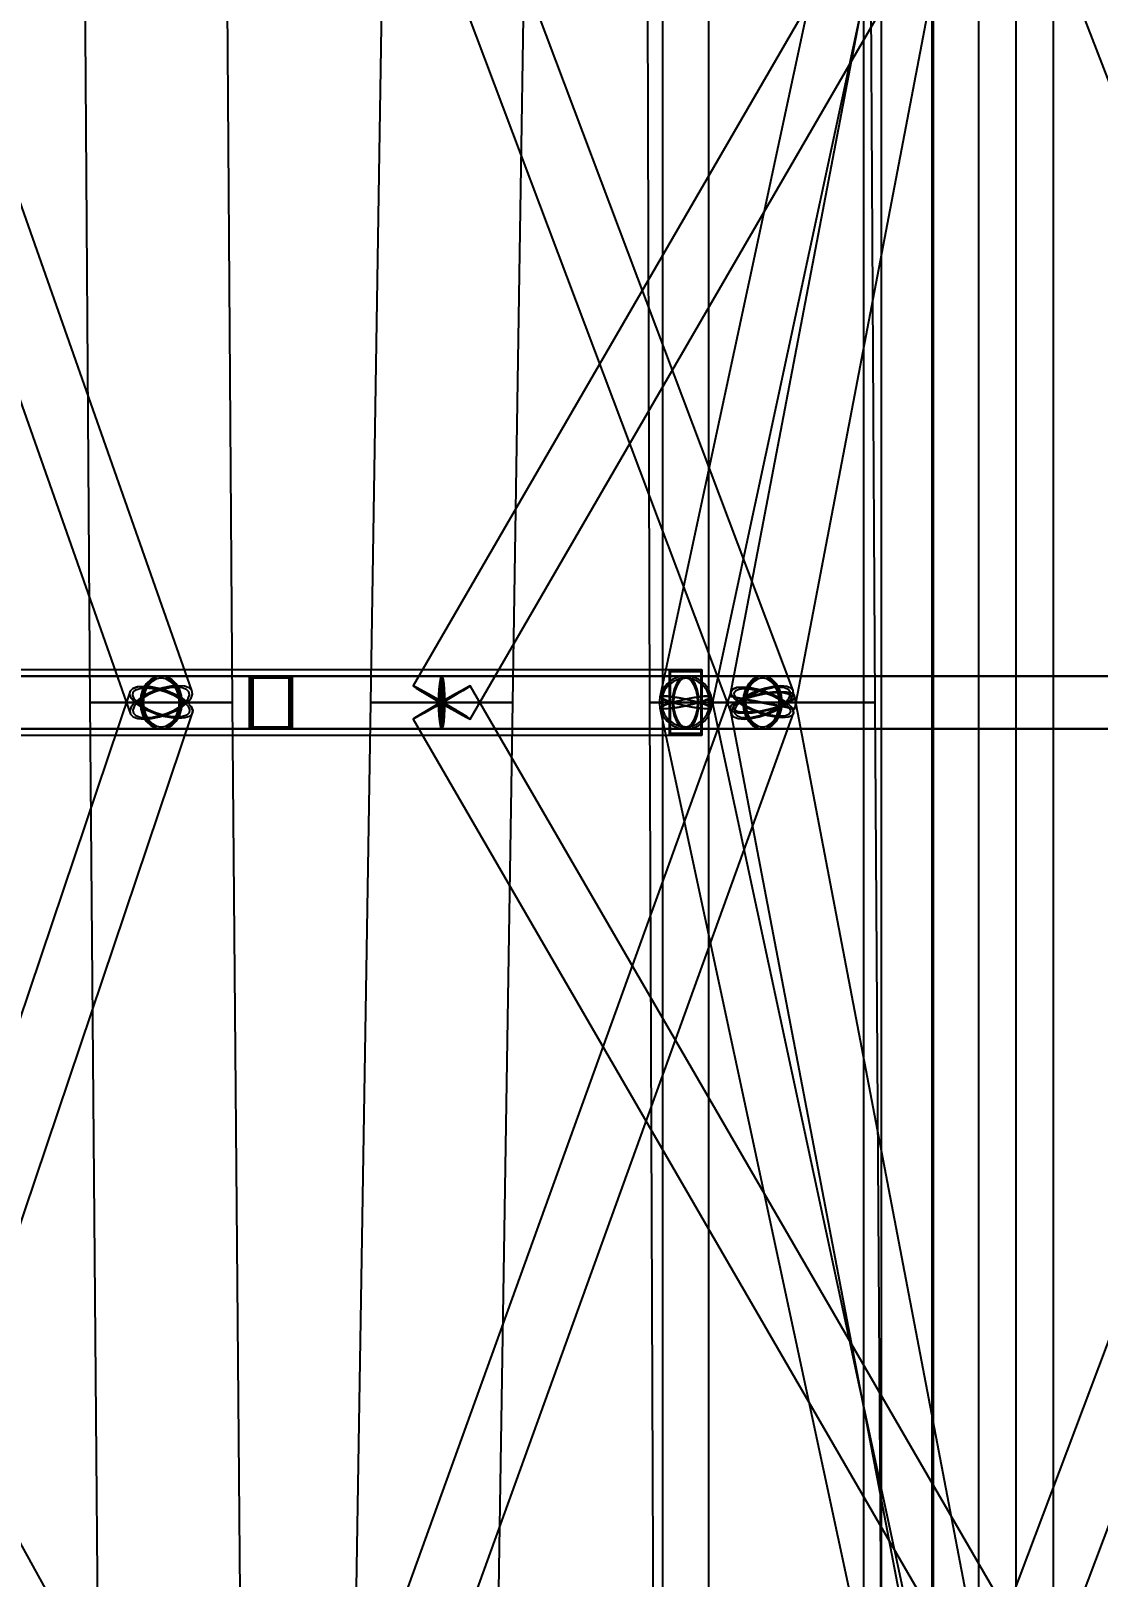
# Model space of a CAD drawing. Header units: millimetres. Extents: x -123812 to 252100, y -3000 to 639000.
# Drawn here: x -10403 to -2199, y 68280 to 80160 of the extents above; entities that cross this region are included whole.
import ezdxf

# ---------------------------------------------------------------- set-up
doc = ezdxf.new("R2010")
doc.units = ezdxf.units.MM
for name, color, linetype, lineweight in [('D-STR-CORE', 7, 'Continuous', 25), ('D-STR-DIM', 7, 'Continuous', 13), ('D-STR-STRC', 7, 'Continuous', 25)]:
    doc.layers.add(name, color=color, linetype=linetype, lineweight=lineweight)
doc.styles.add('OpenSansCondensed-Light', font='OpenSansCondensed-Light.ttf')
doc.styles.add('TOWER_UNICODE', font='Arial Unicode.ttf')
doc.dimstyles.new('EZDXF', dxfattribs={"dimtxt": 0.25, "dimasz": 0.175, "dimexe": 0.375, "dimexo": 0.125, "dimgap": 0.1, "dimtad": 1, "dimlfac": 100, "dimzin": 12, "dimdsep": 46, "dimtxsty": 'OpenSansCondensed-Light', "dimblk": 'ARCHTICK', "dimcen": 2.5, "dimazin": 3, "dimtfac": 0.5, "dimtmove": 2, "dimatfit": 3})

# ---------------------------------------------------------------- blocks, each defined once
blk = doc.blocks.new('_ARCHTICK')
at = {"color": 0, "linetype": 'BYBLOCK', "const_width": 0.15}
blk.add_lwpolyline([(-0.5, -0.5), (0.5, 0.5)], dxfattribs=at)

msp = doc.modelspace()

# ---------------------------------------------------------------- linework, layer by layer
at = {"layer": 'D-STR-CORE'}
for points in [[(-4000, 0), (-4000, 100000), (-3477.3, 100000), (-3477.3, 0)], [(-4000, 0), (-4000, 100000), (-3477.3, 100000), (-3477.3, 0)], [(-3863.7, 0), (-3863.7, 100000), (-3117.7, 100000), (-3117.7, 0)], [(-3863.7, 0), (-3863.7, 100000), (-3117.7, 100000), (-3117.7, 0)], [(-3464.1, 0), (-3464.1, 100000), (-2545.6, 100000), (-2545.6, 0)], [(-3464.1, 0), (-3464.1, 100000), (-2545.6, 100000), (-2545.6, 0)], [(-2828.4, 0), (-2828.4, 100000), (-1800, 100000), (-1800, 0)], [(-2828.4, 0), (-2828.4, 100000), (-1800, 100000), (-1800, 0)]]:
    msp.add_lwpolyline(points, close=True, dxfattribs=at)
at = {"layer": 'D-STR-STRC'}
for points in [[(-198.7, 100042), (-5568.1, 75042), (-5561.3, 75034.1), (-5541.5, 75023.9), (-5509.9, 75012), (-5468.7, 74999.4), (-5420.8, 74986.7), (-5369.4, 74975), (-5317.9, 74965), (-5270, 74957.3), (-5228.8, 74952.6), (-5197.2, 74951.1), (-5177.4, 74952.9), (-5170.6, 74958), (198.7, 99958)], [(-249.5, 100047.7), (-5029, 75047.7), (-5020.5, 75045.4), (-4995.6, 75040), (-4955.9, 75031.9), (-4904.2, 75021.6), (-4844.1, 75009.9), (-4779.5, 74997.4), (-4714.9, 74985.2), (-4654.8, 74973.9), (-4603.1, 74964.5), (-4563.4, 74957.4), (-4538.5, 74953.3), (-4530, 74952.3), (249.5, 99952.3)], [(-14036.9, 87409.1), (-9637.9, 74909.1), (-9616.7, 74888.7), (-9580.8, 74875.8), (-9532.7, 74871.4), (-9475.6, 74875.8), (-9413.4, 74888.7), (-9350.5, 74909.1), (-9291, 74935.7), (-9239, 74966.7), (-9198, 75000), (-9171, 75033.3), (-9159.6, 75064.3), (-9164.7, 75090.9), (-13563.7, 87590.9)], [(-9726.8, 87409.3), (-5016.7, 74909.3), (-4999, 74889), (-4966.2, 74876.2), (-4920.8, 74871.8), (-4865.7, 74876.2), (-4804.7, 74889), (-4742.1, 74909.3), (-4681.9, 74935.9), (-4628.5, 74966.8), (-4585.3, 75000), (-4555.3, 75033.2), (-4540.6, 75064.1), (-4542.2, 75090.7), (-9252.3, 87590.7)], [(-219.5, 87627.5), (-7464.7, 75127.5), (-7460.2, 75123.1), (-7441, 75110.4), (-7408.5, 75090.1), (-7364.9, 75063.7), (-7313.1, 75033), (-7256.6, 75000), (-7199.4, 74967), (-7145.4, 74936.3), (-7098.1, 74909.9), (-7060.9, 74889.6), (-7036.2, 74876.9), (-7025.7, 74872.5), (219.5, 87372.5)], [(-5071.6, 87410.5), (-237.6, 74910.5), (-222.3, 74890.4), (-191.7, 74877.7), (-148.1, 74873.4), (-94.4, 74877.7), (-34.3, 74890.4), (28.1, 74910.5), (88.7, 74936.7), (143.2, 74967.2), (187.9, 75000), (219.9, 75032.8), (236.8, 75063.3), (237.6, 75089.5), (-4596.3, 87589.5)], [(-14332.8, 74796.8), (-7245.2, 74796.8), (-7238.6, 74803.7), (-7232.5, 74824), (-7227.3, 74856.3), (-7223.2, 74898.4), (-7220.7, 74947.4), (-7219.8, 75000), (-7220.7, 75052.6), (-7223.2, 75101.6), (-7227.3, 75143.7), (-7232.5, 75176), (-7238.6, 75196.3), (-7245.2, 75203.2), (-14332.8, 75203.2)], [(-13718.5, 74796.8), (-9401.3, 74796.8), (-9359.4, 74803.7), (-9320.4, 74824), (-9286.8, 74856.3), (-9261.1, 74898.4), (-9244.9, 74947.4), (-9239.4, 75000), (-9244.9, 75052.6), (-9261.1, 75101.6), (-9286.8, 75143.7), (-9320.4, 75176), (-9359.4, 75196.3), (-9401.3, 75203.2), (-13718.5, 75203.2)], [(0, 75203.2), (-7245.2, 75203.2), (-7247.4, 75196.3), (-7249.5, 75176), (-7251.3, 75143.7), (-7252.6, 75101.6), (-7253.5, 75052.6), (-7253.8, 75000), (-7253.5, 74947.4), (-7252.6, 74898.4), (-7251.3, 74856.3), (-7249.5, 74824), (-7247.4, 74803.7), (-7245.2, 74796.8), (0, 74796.8)], [(0, 75203.2), (-5369.4, 75203.2), (-5395.7, 75196.3), (-5420.2, 75176), (-5441.2, 75143.7), (-5457.3, 75101.6), (-5467.5, 75052.6), (-5471, 75000), (-5467.5, 74947.4), (-5457.3, 74898.4), (-5441.2, 74856.3), (-5420.2, 74824), (-5395.7, 74803.7), (-5369.4, 74796.8), (0, 74796.8)], [(0, 75203.2), (-5369.4, 75203.2), (-5395.7, 75196.3), (-5420.2, 75176), (-5441.2, 75143.7), (-5457.3, 75101.6), (-5467.5, 75052.6), (-5471, 75000), (-5467.5, 74947.4), (-5457.3, 74898.4), (-5441.2, 74856.3), (-5420.2, 74824), (-5395.7, 74803.7), (-5369.4, 74796.8), (0, 74796.8)], [(0, 75203.2), (-4779.5, 75203.2), (-4815.9, 75196.3), (-4849.8, 75176), (-4878.9, 75143.7), (-4901.2, 75101.6), (-4915.2, 75052.6), (-4920, 75000), (-4915.2, 74947.4), (-4901.2, 74898.4), (-4878.9, 74856.3), (-4849.8, 74824), (-4815.9, 74803.7), (-4779.5, 74796.8), (0, 74796.8)], [(-14553, 74876.6), (-7665.1, 62376.6), (-7649.2, 62380.8), (-7619.3, 62393.2), (-7577.6, 62412.8), (-7526.9, 62438.3), (-7470.5, 62468.1), (-7412.4, 62500), (-7356.5, 62531.9), (-7306.6, 62561.7), (-7266.2, 62587.2), (-7237.9, 62606.8), (-7223.8, 62619.2), (-7224.7, 62623.4), (-14112.6, 75123.4)], [(-13376, 62412.8), (-9163.3, 74912.8), (-9159.1, 74938.3), (-9171.4, 74968.1), (-9199.4, 75000), (-9241.1, 75031.9), (-9293.8, 75061.7), (-9353.8, 75087.2), (-9417, 75106.8), (-9479.1, 75119.2), (-9536, 75123.4), (-9583.7, 75119.2), (-9618.9, 75106.8), (-9639.3, 75087.2), (-13852, 62587.2)], [(-9055.6, 62416.7), (-4539.7, 74916.7), (-4542.6, 74941.1), (-4561.7, 74969.5), (-4595.6, 75000), (-4642.1, 75030.5), (-4697.9, 75058.9), (-4759.3, 75083.3), (-4822, 75102), (-4881.9, 75113.8), (-4934.7, 75117.8), (-4977, 75113.8), (-5005.9, 75102), (-5019.3, 75083.3), (-9535.2, 62583.3)], [(219.6, 62627.4), (-7025.6, 75127.4), (-7035.4, 75123.1), (-7059.5, 75110.4), (-7096.3, 75090.1), (-7143.2, 75063.7), (-7197.1, 75033), (-7254.2, 75000), (-7310.7, 74967), (-7362.8, 74936.3), (-7406.8, 74909.9), (-7439.9, 74889.6), (-7459.6, 74876.9), (-7464.8, 74872.6), (-219.6, 62372.6)], [(-4481.7, 62403.9), (233.7, 74903.9), (238.6, 74921.6), (227.2, 74944.5), (200.4, 74971.3), (159.9, 75000), (108.5, 75028.7), (49.7, 75055.5), (-12.5, 75078.4), (-73.8, 75096.1), (-130.1, 75107.1), (-177.6, 75110.9), (-212.9, 75107.1), (-233.7, 75096.1), (-4949.1, 62596.1)], [(198.7, 50042), (-5170.6, 75042), (-5177.4, 75047.1), (-5197.2, 75048.9), (-5228.8, 75047.4), (-5270, 75042.7), (-5317.9, 75035), (-5369.4, 75025), (-5420.8, 75013.3), (-5468.7, 75000.6), (-5509.9, 74988), (-5541.5, 74976.1), (-5561.3, 74965.9), (-5568.1, 74958), (-198.7, 49958)], [(249.4, 50040.6), (-4530.1, 75040.6), (-4535.1, 75057.4), (-4556.7, 75070.3), (-4593.6, 75078.4), (-4643.1, 75081.2), (-4701.9, 75078.4), (-4766, 75070.3), (-4831, 75057.4), (-4892.6, 75040.6), (-4946.4, 75021), (-4988.8, 75000), (-5016.9, 74979), (-5028.9, 74959.4), (-249.4, 49959.4)]]:
    msp.add_lwpolyline(points, dxfattribs=at)
for points in [[(-5547.2, 75000), (-5191.6, 75000), (-5191.6, 100000), (-5547.2, 100000)], [(-5547.2, 75000), (-5191.6, 75000), (-5191.6, 100000), (-5547.2, 100000)], [(-10036, 87500), (-9949, 75000), (-8853.7, 75000), (-8943, 87500)], [(-7792.9, 75000), (-6697.6, 75000), (-6502.9, 87500), (-7595.8, 87500)], [(-5684.5, 87500), (-5646.5, 75000), (-3912.5, 75000), (-3983.5, 87500)], [(-25736, 74750), (-5244.4, 74750), (-5244.4, 75250), (-25736, 75250)], [(-15873.1, 74750), (-5244.4, 74750), (-5244.4, 75250), (-15873.1, 75250)], [(-9563.2, 75000), (-9557.7, 74947.4), (-9541.5, 74898.4), (-9515.8, 74856.3), (-9482.3, 74824), (-9443.2, 74803.7), (-9401.3, 74796.8), (-9359.4, 74803.7), (-9320.4, 74824), (-9286.8, 74856.3), (-9261.1, 74898.4), (-9244.9, 74947.4), (-9239.4, 75000), (-9244.9, 75052.6), (-9261.1, 75101.6), (-9286.8, 75143.7), (-9320.4, 75176), (-9359.4, 75196.3), (-9401.3, 75203.2), (-9443.2, 75196.3), (-9482.3, 75176), (-9515.8, 75143.7), (-9541.5, 75101.6), (-9557.7, 75052.6)], [(-9552.7, 75000), (-9547.6, 74947.4), (-9532.4, 74898.4), (-9508.4, 74856.3), (-9477, 74824), (-9440.5, 74803.7), (-9401.3, 74796.8), (-4779.5, 74796.8), (-4740.3, 74803.7), (-4703.8, 74824), (-4672.4, 74856.3), (-4648.4, 74898.4), (-4633.2, 74947.4), (-4628.1, 75000), (-4633.2, 75052.6), (-4648.4, 75101.6), (-4672.4, 75143.7), (-4703.8, 75176), (-4740.3, 75196.3), (-4779.5, 75203.2), (-9401.3, 75203.2), (-9440.5, 75196.3), (-9477, 75176), (-9508.4, 75143.7), (-9532.4, 75101.6), (-9547.6, 75052.6)], [(-9552.7, 75000), (-9547.6, 74947.4), (-9532.4, 74898.4), (-9508.4, 74856.3), (-9477, 74824), (-9440.5, 74803.7), (-9401.3, 74796.8), (-9362.1, 74803.7), (-9325.6, 74824), (-9294.2, 74856.3), (-9270.2, 74898.4), (-9255.1, 74947.4), (-9249.9, 75000), (-9255.1, 75052.6), (-9270.2, 75101.6), (-9294.2, 75143.7), (-9325.6, 75176), (-9362.1, 75196.3), (-9401.3, 75203.2), (-9440.5, 75196.3), (-9477, 75176), (-9508.4, 75143.7), (-9532.4, 75101.6), (-9547.6, 75052.6)], [(-7270.6, 75000), (-7269.8, 74947.4), (-7267.2, 74898.4), (-7263.2, 74856.3), (-7257.9, 74824), (-7251.8, 74803.7), (-7245.2, 74796.8), (-7238.6, 74803.7), (-7232.5, 74824), (-7227.3, 74856.3), (-7223.2, 74898.4), (-7220.7, 74947.4), (-7219.8, 75000), (-7220.7, 75052.6), (-7223.2, 75101.6), (-7227.3, 75143.7), (-7232.5, 75176), (-7238.6, 75196.3), (-7245.2, 75203.2), (-7251.8, 75196.3), (-7257.9, 75176), (-7263.2, 75143.7), (-7267.2, 75101.6), (-7269.8, 75052.6)], [(-7253.8, 75000), (-7253.5, 74947.4), (-7252.6, 74898.4), (-7251.3, 74856.3), (-7249.5, 74824), (-7247.4, 74803.7), (-7245.2, 74796.8), (-7243, 74803.7), (-7241, 74824), (-7239.2, 74856.3), (-7237.8, 74898.4), (-7237, 74947.4), (-7236.7, 75000), (-7237, 75052.6), (-7237.8, 75101.6), (-7239.2, 75143.7), (-7241, 75176), (-7243, 75196.3), (-7245.2, 75203.2), (-7247.4, 75196.3), (-7249.5, 75176), (-7251.3, 75143.7), (-7252.6, 75101.6), (-7253.5, 75052.6)], [(-5572.6, 75000), (-5565.6, 74947.4), (-5545.3, 74898.4), (-5513, 74856.3), (-5471, 74824), (-5421.9, 74803.7), (-5369.4, 74796.8), (-5316.8, 74803.7), (-5267.8, 74824), (-5225.7, 74856.3), (-5193.4, 74898.4), (-5173.1, 74947.4), (-5166.2, 75000), (-5173.1, 75052.6), (-5193.4, 75101.6), (-5225.7, 75143.7), (-5267.8, 75176), (-5316.8, 75196.3), (-5369.4, 75203.2), (-5421.9, 75196.3), (-5471, 75176), (-5513, 75143.7), (-5545.3, 75101.6), (-5565.6, 75052.6)], [(-5494.4, 75250), (-5244.4, 75250), (-5244.4, 74750), (-5494.4, 74750)], [(-5244.4, 75250), (-5494.4, 75250), (-5494.4, 74750), (-5244.4, 74750)], [(-5488.4, 75238), (-5250.4, 75238), (-5250.4, 74762), (-5488.4, 74762)], [(-5250.4, 75238), (-5488.4, 75238), (-5488.4, 74762), (-5250.4, 74762)], [(-5471, 75000), (-5467.5, 74947.4), (-5457.3, 74898.4), (-5441.2, 74856.3), (-5420.2, 74824), (-5395.7, 74803.7), (-5369.4, 74796.8), (-5343.1, 74803.7), (-5318.6, 74824), (-5297.5, 74856.3), (-5281.4, 74898.4), (-5271.2, 74947.4), (-5267.8, 75000), (-5271.2, 75052.6), (-5281.4, 75101.6), (-5297.5, 75143.7), (-5318.6, 75176), (-5343.1, 75196.3), (-5369.4, 75203.2), (-5395.7, 75196.3), (-5420.2, 75176), (-5441.2, 75143.7), (-5457.3, 75101.6), (-5467.5, 75052.6)], [(-5471, 75000), (-5467.5, 74947.4), (-5457.3, 74898.4), (-5441.2, 74856.3), (-5420.2, 74824), (-5395.7, 74803.7), (-5369.4, 74796.8), (-5343.1, 74803.7), (-5318.6, 74824), (-5297.5, 74856.3), (-5281.4, 74898.4), (-5271.2, 74947.4), (-5267.8, 75000), (-5271.2, 75052.6), (-5281.4, 75101.6), (-5297.5, 75143.7), (-5318.6, 75176), (-5343.1, 75196.3), (-5369.4, 75203.2), (-5395.7, 75196.3), (-5420.2, 75176), (-5441.2, 75143.7), (-5457.3, 75101.6), (-5467.5, 75052.6)], [(-4930.9, 75000), (-4925.7, 74947.4), (-4910.6, 74898.4), (-4886.6, 74856.3), (-4855.2, 74824), (-4818.7, 74803.7), (-4779.5, 74796.8), (-4740.3, 74803.7), (-4703.8, 74824), (-4672.4, 74856.3), (-4648.4, 74898.4), (-4633.2, 74947.4), (-4628.1, 75000), (-4633.2, 75052.6), (-4648.4, 75101.6), (-4672.4, 75143.7), (-4703.8, 75176), (-4740.3, 75196.3), (-4779.5, 75203.2), (-4818.7, 75196.3), (-4855.2, 75176), (-4886.6, 75143.7), (-4910.6, 75101.6), (-4925.7, 75052.6)], [(-4920, 75000), (-4915.2, 74947.4), (-4901.2, 74898.4), (-4878.9, 74856.3), (-4849.8, 74824), (-4815.9, 74803.7), (-4779.5, 74796.8), (-4743.1, 74803.7), (-4709.2, 74824), (-4680.1, 74856.3), (-4657.8, 74898.4), (-4643.8, 74947.4), (-4639, 75000), (-4643.8, 75052.6), (-4657.8, 75101.6), (-4680.1, 75143.7), (-4709.2, 75176), (-4743.1, 75196.3), (-4779.5, 75203.2), (-4815.9, 75196.3), (-4849.8, 75176), (-4878.9, 75143.7), (-4901.2, 75101.6), (-4915.2, 75052.6)], [(-15915.1, 74800), (-8391.1, 74800), (-8391.1, 75200), (-15915.1, 75200)], [(-13059, 74800), (11.8, 74800), (11.8, 75200), (-13059, 75200)], [(-9199.4, 75000), (-9171.4, 74968.1), (-9159.1, 74938.3), (-9163.3, 74912.8), (-9183.7, 74893.2), (-9219, 74880.8), (-9266.6, 74876.6), (-9323.5, 74880.8), (-9385.6, 74893.2), (-9448.9, 74912.8), (-9508.8, 74938.3), (-9561.5, 74968.1), (-9603.2, 75000), (-9631.2, 75031.9), (-9643.5, 75061.7), (-9639.3, 75087.2), (-9618.9, 75106.8), (-9583.7, 75119.2), (-9536, 75123.4), (-9479.1, 75119.2), (-9417, 75106.8), (-9353.8, 75087.2), (-9293.8, 75061.7), (-9241.1, 75031.9)], [(-9604.6, 75000), (-9631.6, 74966.7), (-9643, 74935.7), (-9637.9, 74909.1), (-9616.7, 74888.7), (-9580.8, 74875.8), (-9532.7, 74871.4), (-9475.6, 74875.8), (-9413.4, 74888.7), (-9350.5, 74909.1), (-9291, 74935.7), (-9239, 74966.7), (-9198, 75000), (-9171, 75033.3), (-9159.6, 75064.3), (-9164.7, 75090.9), (-9185.9, 75111.3), (-9221.8, 75124.2), (-9269.9, 75128.6), (-9327, 75124.2), (-9389.2, 75111.3), (-9452.2, 75090.9), (-9511.7, 75064.3), (-9563.6, 75033.3)], [(-9219.3, 75000), (-9194, 74971.2), (-9182.9, 74944.4), (-9186.7, 74921.4), (-9205.1, 74903.7), (-9236.9, 74892.6), (-9279.9, 74888.8), (-9331.1, 74892.6), (-9387.2, 74903.7), (-9444.2, 74921.4), (-9498.3, 74944.4), (-9545.7, 74971.2), (-9583.4, 75000), (-9608.6, 75028.8), (-9619.7, 75055.6), (-9615.9, 75078.6), (-9597.5, 75096.3), (-9565.7, 75107.4), (-9522.7, 75111.2), (-9471.5, 75107.4), (-9415.4, 75096.3), (-9358.4, 75078.6), (-9304.4, 75055.6), (-9256.9, 75028.8)], [(-9584.6, 75000), (-9609, 74970), (-9619.2, 74942), (-9614.6, 74918), (-9595.5, 74899.6), (-9563.1, 74888), (-9519.7, 74884.1), (-9468.3, 74888), (-9412.2, 74899.6), (-9355.5, 74918), (-9301.8, 74942), (-9255, 74970), (-9218.1, 75000), (-9193.6, 75030), (-9183.4, 75058), (-9188, 75082), (-9207.1, 75100.4), (-9239.5, 75112), (-9282.9, 75115.9), (-9334.3, 75112), (-9390.4, 75100.4), (-9447.1, 75082), (-9500.8, 75058), (-9547.7, 75030)], [(-9550.5, 75000), (-9545.4, 74951.5), (-9530.5, 74906.4), (-9506.8, 74867.6), (-9475.9, 74837.9), (-9439.9, 74819.2), (-9401.3, 74812.8), (-9362.7, 74819.2), (-9326.7, 74837.9), (-9295.8, 74867.6), (-9272.1, 74906.4), (-9257.2, 74951.5), (-9252.2, 75000), (-9257.2, 75048.5), (-9272.1, 75093.6), (-9295.8, 75132.4), (-9326.7, 75162.1), (-9362.7, 75180.8), (-9401.3, 75187.2), (-9439.9, 75180.8), (-9475.9, 75162.1), (-9506.8, 75132.4), (-9530.5, 75093.6), (-9545.4, 75048.5)], [(-9540.8, 75000), (-9536, 74951.5), (-9522.1, 74906.4), (-9499.9, 74867.6), (-9471.1, 74837.9), (-9437.4, 74819.2), (-9401.3, 74812.8), (-9365.2, 74819.2), (-9331.6, 74837.9), (-9302.7, 74867.6), (-9280.5, 74906.4), (-9266.6, 74951.5), (-9261.8, 75000), (-9266.6, 75048.5), (-9280.5, 75093.6), (-9302.7, 75132.4), (-9331.6, 75162.1), (-9365.2, 75180.8), (-9401.3, 75187.2), (-9437.4, 75180.8), (-9471.1, 75162.1), (-9499.9, 75132.4), (-9522.1, 75093.6), (-9536, 75048.5)], [(-8391.1, 75200), (-8725.1, 75200), (-8725.1, 74800), (-8391.1, 74800)], [(-8719.5, 74800), (161.5, 74800), (161.5, 75200), (-8719.5, 75200)], [(-8396.6, 75200), (-8719.5, 75200), (-8719.5, 74800), (-8396.6, 74800)], [(-8401.1, 75188), (-8715.1, 75188), (-8715.1, 74812), (-8401.1, 74812)], [(-8406.3, 75188), (-8709.9, 75188), (-8709.9, 74812), (-8406.3, 74812)], [(-8707.1, 74800), (149.1, 74800), (149.1, 75200), (-8707.1, 75200)], [(-8409, 75200), (-8707.1, 75200), (-8707.1, 74800), (-8409, 74800)], [(-8418, 75188), (-8698.2, 75188), (-8698.2, 74812), (-8418, 74812)], [(-7236.3, 75000), (-7293.4, 74967), (-7347.2, 74936.3), (-7394.1, 74909.9), (-7430.9, 74889.6), (-7455, 74876.9), (-7464.8, 74872.6), (-7459.6, 74876.9), (-7439.9, 74889.6), (-7406.8, 74909.9), (-7362.8, 74936.3), (-7310.7, 74967), (-7254.2, 75000), (-7197.1, 75033), (-7143.2, 75063.7), (-7096.3, 75090.1), (-7059.5, 75110.4), (-7035.4, 75123.1), (-7025.6, 75127.4), (-7030.8, 75123.1), (-7050.6, 75110.4), (-7083.6, 75090.1), (-7127.7, 75063.7), (-7179.7, 75033)], [(-7256.6, 75000), (-7199.4, 74967), (-7145.4, 74936.3), (-7098.1, 74909.9), (-7060.9, 74889.6), (-7036.2, 74876.9), (-7025.7, 74872.5), (-7030.3, 74876.9), (-7049.4, 74889.6), (-7082, 74909.9), (-7125.6, 74936.3), (-7177.4, 74967), (-7233.8, 75000), (-7291, 75033), (-7345.1, 75063.7), (-7392.3, 75090.1), (-7429.6, 75110.4), (-7454.3, 75123.1), (-7464.7, 75127.5), (-7460.2, 75123.1), (-7441, 75110.4), (-7408.5, 75090.1), (-7364.9, 75063.7), (-7313.1, 75033)], [(-7237.1, 75000), (-7288.6, 74970.3), (-7337.2, 74942.6), (-7379.5, 74918.8), (-7412.6, 74900.5), (-7434.4, 74889), (-7443.2, 74885.1), (-7438.5, 74889), (-7420.7, 74900.5), (-7390.9, 74918.8), (-7351.2, 74942.6), (-7304.3, 74970.3), (-7253.3, 75000), (-7201.8, 75029.7), (-7153.2, 75057.4), (-7111, 75081.2), (-7077.8, 75099.5), (-7056.1, 75111), (-7047.3, 75114.9), (-7051.9, 75111), (-7069.7, 75099.5), (-7099.5, 75081.2), (-7139.2, 75057.4), (-7186.2, 75029.7)], [(-7255.5, 75000), (-7204, 74970.3), (-7155.2, 74942.5), (-7112.6, 74918.7), (-7079, 74900.5), (-7056.8, 74889), (-7047.3, 74885.1), (-7051.4, 74889), (-7068.7, 74900.5), (-7098, 74918.7), (-7137.4, 74942.5), (-7184.1, 74970.3), (-7234.9, 75000), (-7286.5, 75029.7), (-7335.2, 75057.5), (-7377.9, 75081.3), (-7411.4, 75099.5), (-7433.7, 75111), (-7443.1, 75114.9), (-7439, 75111), (-7421.7, 75099.5), (-7392.4, 75081.3), (-7353.1, 75057.5), (-7306.4, 75029.7)], [(-7268.6, 75000), (-7267.8, 74951.5), (-7265.5, 74906.4), (-7261.8, 74867.6), (-7256.9, 74837.9), (-7251.3, 74819.2), (-7245.2, 74812.8), (-7239.2, 74819.2), (-7233.5, 74837.9), (-7228.7, 74867.6), (-7225, 74906.4), (-7222.6, 74951.5), (-7221.8, 75000), (-7222.6, 75048.5), (-7225, 75093.6), (-7228.7, 75132.4), (-7233.5, 75162.1), (-7239.2, 75180.8), (-7245.2, 75187.2), (-7251.3, 75180.8), (-7256.9, 75162.1), (-7261.8, 75132.4), (-7265.5, 75093.6), (-7267.8, 75048.5)], [(-7253.1, 75000), (-7252.8, 74951.5), (-7252, 74906.4), (-7250.8, 74867.6), (-7249.2, 74837.9), (-7247.3, 74819.2), (-7245.2, 74812.8), (-7243.2, 74819.2), (-7241.3, 74837.9), (-7239.7, 74867.6), (-7238.4, 74906.4), (-7237.6, 74951.5), (-7237.4, 75000), (-7237.6, 75048.5), (-7238.4, 75093.6), (-7239.7, 75132.4), (-7241.3, 75162.1), (-7243.2, 75180.8), (-7245.2, 75187.2), (-7247.3, 75180.8), (-7249.2, 75162.1), (-7250.8, 75132.4), (-7252, 75093.6), (-7252.8, 75048.5)], [(-5556.6, 75000), (-5550.2, 74951.5), (-5531.5, 74906.4), (-5501.7, 74867.6), (-5463, 74837.9), (-5417.8, 74819.2), (-5369.4, 74812.8), (-5320.9, 74819.2), (-5275.8, 74837.9), (-5237, 74867.6), (-5207.2, 74906.4), (-5188.5, 74951.5), (-5182.2, 75000), (-5188.5, 75048.5), (-5207.2, 75093.6), (-5237, 75132.4), (-5275.8, 75162.1), (-5320.9, 75180.8), (-5369.4, 75187.2), (-5417.8, 75180.8), (-5463, 75162.1), (-5501.7, 75132.4), (-5531.5, 75093.6), (-5550.2, 75048.5)], [(-5463, 75000), (-5459.8, 74951.5), (-5450.4, 74906.4), (-5435.5, 74867.6), (-5416.2, 74837.9), (-5393.6, 74819.2), (-5369.4, 74812.8), (-5345.1, 74819.2), (-5322.6, 74837.9), (-5303.2, 74867.6), (-5288.3, 74906.4), (-5278.9, 74951.5), (-5275.8, 75000), (-5278.9, 75048.5), (-5288.3, 75093.6), (-5303.2, 75132.4), (-5322.6, 75162.1), (-5345.1, 75180.8), (-5369.4, 75187.2), (-5393.6, 75180.8), (-5416.2, 75162.1), (-5435.5, 75132.4), (-5450.4, 75093.6), (-5459.8, 75048.5)], [(-5463, 75000), (-5459.8, 74951.5), (-5450.4, 74906.4), (-5435.5, 74867.6), (-5416.2, 74837.9), (-5393.6, 74819.2), (-5369.4, 74812.8), (-5345.1, 74819.2), (-5322.6, 74837.9), (-5303.2, 74867.6), (-5288.3, 74906.4), (-5278.9, 74951.5), (-5275.8, 75000), (-5278.9, 75048.5), (-5288.3, 75093.6), (-5303.2, 75132.4), (-5322.6, 75162.1), (-5345.1, 75180.8), (-5369.4, 75187.2), (-5393.6, 75180.8), (-5416.2, 75162.1), (-5435.5, 75132.4), (-5450.4, 75093.6), (-5459.8, 75048.5)], [(-4595.6, 75000), (-4561.7, 74969.5), (-4542.6, 74941.1), (-4539.7, 74916.7), (-4553.1, 74898), (-4582, 74886.2), (-4624.2, 74882.2), (-4677.1, 74886.2), (-4737, 74898), (-4799.7, 74916.7), (-4861.1, 74941.1), (-4916.9, 74969.5), (-4963.4, 75000), (-4997.3, 75030.5), (-5016.3, 75058.9), (-5019.3, 75083.3), (-5005.9, 75102), (-4977, 75113.8), (-4934.7, 75117.8), (-4881.9, 75113.8), (-4822, 75102), (-4759.3, 75083.3), (-4697.9, 75058.9), (-4642.1, 75030.5)], [(-4973.7, 75000), (-5003.7, 74966.8), (-5018.4, 74935.9), (-5016.7, 74909.3), (-4999, 74889), (-4966.2, 74876.2), (-4920.8, 74871.8), (-4865.7, 74876.2), (-4804.7, 74889), (-4742.1, 74909.3), (-4681.9, 74935.9), (-4628.5, 74966.8), (-4585.3, 75000), (-4555.3, 75033.2), (-4540.6, 75064.1), (-4542.2, 75090.7), (-4560, 75111), (-4592.7, 75123.8), (-4638.2, 75128.2), (-4693.3, 75123.8), (-4754.2, 75111), (-4816.9, 75090.7), (-4877.1, 75064.1), (-4930.5, 75033.2)], [(-4613.7, 75000), (-4583.1, 74972.5), (-4566, 74946.9), (-4563.3, 74924.9), (-4575.4, 74908), (-4601.4, 74897.4), (-4639.5, 74893.8), (-4687.2, 74897.4), (-4741.2, 74908), (-4797.7, 74924.9), (-4853.1, 74946.9), (-4903.4, 74972.5), (-4945.3, 75000), (-4975.8, 75027.5), (-4993, 75053.1), (-4995.7, 75075.1), (-4983.6, 75092), (-4957.6, 75102.6), (-4919.5, 75106.2), (-4871.8, 75102.6), (-4817.8, 75092), (-4761.2, 75075.1), (-4705.9, 75053.1), (-4655.6, 75027.5)], [(-4954.6, 75000), (-4981.6, 74970.1), (-4994.8, 74942.2), (-4993.4, 74918.3), (-4977.4, 74899.9), (-4947.9, 74888.3), (-4906.9, 74884.4), (-4857.2, 74888.3), (-4802.3, 74899.9), (-4745.7, 74918.3), (-4691.5, 74942.2), (-4643.3, 74970.1), (-4604.4, 75000), (-4577.4, 75029.9), (-4564.1, 75057.8), (-4565.6, 75081.7), (-4581.6, 75100.1), (-4611.1, 75111.7), (-4652.1, 75115.6), (-4701.8, 75111.7), (-4756.7, 75100.1), (-4813.2, 75081.7), (-4867.5, 75057.8), (-4915.7, 75029.9)], [(-4919, 75000), (-4914.2, 74951.5), (-4900.3, 74906.4), (-4878.1, 74867.6), (-4849.2, 74837.9), (-4815.6, 74819.2), (-4779.5, 74812.8), (-4743.4, 74819.2), (-4709.8, 74837.9), (-4680.9, 74867.6), (-4658.7, 74906.4), (-4644.8, 74951.5), (-4640, 75000), (-4644.8, 75048.5), (-4658.7, 75093.6), (-4680.9, 75132.4), (-4709.8, 75162.1), (-4743.4, 75180.8), (-4779.5, 75187.2), (-4815.6, 75180.8), (-4849.2, 75162.1), (-4878.1, 75132.4), (-4900.3, 75093.6), (-4914.2, 75048.5)], [(-4908.9, 75000), (-4904.5, 74951.5), (-4891.6, 74906.4), (-4871, 74867.6), (-4844.2, 74837.9), (-4813, 74819.2), (-4779.5, 74812.8), (-4746, 74819.2), (-4714.8, 74837.9), (-4688, 74867.6), (-4667.4, 74906.4), (-4654.5, 74951.5), (-4650, 75000), (-4654.5, 75048.5), (-4667.4, 75093.6), (-4688, 75132.4), (-4714.8, 75162.1), (-4746, 75180.8), (-4779.5, 75187.2), (-4813, 75180.8), (-4844.2, 75162.1), (-4871, 75132.4), (-4891.6, 75093.6), (-4904.5, 75048.5)], [(-9949, 75000), (-9844.2, 62500), (-8746.6, 62500), (-8853.7, 75000)], [(-8853.7, 75000), (-8872.3, 75000), (-8927, 75000), (-9014.1, 75000), (-9127.5, 75000), (-9259.6, 75000), (-9401.3, 75000), (-9543.1, 75000), (-9675.1, 75000), (-9788.6, 75000), (-9875.6, 75000), (-9930.3, 75000), (-9949, 75000), (-9930.3, 75000), (-9875.6, 75000), (-9788.6, 75000), (-9675.1, 75000), (-9543.1, 75000), (-9401.3, 75000), (-9259.6, 75000), (-9127.5, 75000), (-9014.1, 75000), (-8927, 75000), (-8872.3, 75000)], [(-7993.7, 62500), (-6896, 62500), (-6697.6, 75000), (-7792.9, 75000)], [(-6697.6, 75000), (-6716.2, 75000), (-6770.9, 75000), (-6858, 75000), (-6971.4, 75000), (-7103.5, 75000), (-7245.2, 75000), (-7387, 75000), (-7519, 75000), (-7632.5, 75000), (-7719.5, 75000), (-7774.2, 75000), (-7792.9, 75000), (-7774.2, 75000), (-7719.5, 75000), (-7632.5, 75000), (-7519, 75000), (-7387, 75000), (-7245.2, 75000), (-7103.5, 75000), (-6971.4, 75000), (-6858, 75000), (-6770.9, 75000), (-6716.2, 75000)], [(-5646.5, 75000), (-5598.9, 62500), (-3831.9, 62500), (-3912.5, 75000)], [(-3912.5, 75000), (-3942.1, 75000), (-4028.7, 75000), (-4166.4, 75000), (-4346, 75000), (-4555.1, 75000), (-4779.5, 75000), (-5003.9, 75000), (-5213, 75000), (-5392.5, 75000), (-5530.3, 75000), (-5616.9, 75000), (-5646.5, 75000), (-5616.9, 75000), (-5530.3, 75000), (-5392.5, 75000), (-5213, 75000), (-5003.9, 75000), (-4779.5, 75000), (-4555.1, 75000), (-4346, 75000), (-4166.4, 75000), (-4028.7, 75000), (-3942.1, 75000)], [(-5369.4, 75025), (-5420.8, 75013.3), (-5468.7, 75000.6), (-5509.9, 74988), (-5541.5, 74976.1), (-5561.3, 74965.9), (-5568.1, 74958), (-5561.3, 74952.9), (-5541.5, 74951.1), (-5509.9, 74952.6), (-5468.7, 74957.3), (-5420.8, 74965), (-5369.4, 74975), (-5317.9, 74986.7), (-5270, 74999.4), (-5228.8, 75012), (-5197.2, 75023.9), (-5177.4, 75034.1), (-5170.6, 75042), (-5177.4, 75047.1), (-5197.2, 75048.9), (-5228.8, 75047.4), (-5270, 75042.7), (-5317.9, 75035)], [(-5369.4, 75025), (-5420.8, 75035), (-5468.7, 75042.7), (-5509.9, 75047.4), (-5541.5, 75048.9), (-5561.3, 75047.1), (-5568.1, 75042), (-5561.3, 75034.1), (-5541.5, 75023.9), (-5509.9, 75012), (-5468.7, 74999.4), (-5420.8, 74986.7), (-5369.4, 74975), (-5317.9, 74965), (-5270, 74957.3), (-5228.8, 74952.6), (-5197.2, 74951.1), (-5177.4, 74952.9), (-5170.6, 74958), (-5177.4, 74965.9), (-5197.2, 74976.1), (-5228.8, 74988), (-5270, 75000.6), (-5317.9, 75013.3)], [(-5369.4, 75023), (-5416.7, 75012.2), (-5460.9, 75000.6), (-5498.8, 74988.9), (-5527.9, 74978), (-5546.2, 74968.6), (-5552.4, 74961.3), (-5546.2, 74956.6), (-5527.9, 74954.9), (-5498.8, 74956.3), (-5460.9, 74960.7), (-5416.7, 74967.7), (-5369.4, 74977), (-5322, 74987.8), (-5277.8, 74999.4), (-5239.9, 75011.1), (-5210.8, 75022), (-5192.5, 75031.4), (-5186.3, 75038.7), (-5192.5, 75043.4), (-5210.8, 75045.1), (-5239.9, 75043.7), (-5277.8, 75039.3), (-5322, 75032.3)], [(-5369.4, 75023), (-5416.7, 75032.3), (-5460.9, 75039.3), (-5498.8, 75043.7), (-5527.9, 75045.1), (-5546.2, 75043.4), (-5552.4, 75038.7), (-5546.2, 75031.4), (-5527.9, 75022), (-5498.8, 75011.1), (-5460.9, 74999.4), (-5416.7, 74987.8), (-5369.4, 74977), (-5322, 74967.7), (-5277.8, 74960.7), (-5239.9, 74956.3), (-5210.8, 74954.9), (-5192.5, 74956.6), (-5186.3, 74961.3), (-5192.5, 74968.6), (-5210.8, 74978), (-5239.9, 74988.9), (-5277.8, 75000.6), (-5322, 75012.2)], [(-5547.2, 50000), (-5191.6, 50000), (-5191.6, 75000), (-5547.2, 75000)], [(-5191.6, 75000), (-5197.6, 75000), (-5215.4, 75000), (-5243.6, 75000), (-5280.5, 75000), (-5323.3, 75000), (-5369.4, 75000), (-5415.4, 75000), (-5458.3, 75000), (-5495.1, 75000), (-5523.3, 75000), (-5541.1, 75000), (-5547.2, 75000), (-5541.1, 75000), (-5523.3, 75000), (-5495.1, 75000), (-5458.3, 75000), (-5415.4, 75000), (-5369.4, 75000), (-5323.3, 75000), (-5280.5, 75000), (-5243.6, 75000), (-5215.4, 75000), (-5197.6, 75000)], [(-5547.2, 50000), (-5191.6, 50000), (-5191.6, 75000), (-5547.2, 75000)], [(-5191.6, 75000), (-5197.6, 75000), (-5215.4, 75000), (-5243.6, 75000), (-5280.5, 75000), (-5323.3, 75000), (-5369.4, 75000), (-5415.4, 75000), (-5458.3, 75000), (-5495.1, 75000), (-5523.3, 75000), (-5541.1, 75000), (-5547.2, 75000), (-5541.1, 75000), (-5523.3, 75000), (-5495.1, 75000), (-5458.3, 75000), (-5415.4, 75000), (-5369.4, 75000), (-5323.3, 75000), (-5280.5, 75000), (-5243.6, 75000), (-5215.4, 75000), (-5197.6, 75000)], [(-4779.5, 74997.4), (-4844.1, 75009.9), (-4904.2, 75021.6), (-4955.9, 75031.9), (-4995.6, 75040), (-5020.5, 75045.4), (-5029, 75047.7), (-5020.5, 75046.7), (-4995.6, 75042.6), (-4955.9, 75035.5), (-4904.2, 75026.1), (-4844.1, 75014.8), (-4779.5, 75002.6), (-4714.9, 74990.1), (-4654.8, 74978.4), (-4603.1, 74968.1), (-4563.4, 74960), (-4538.5, 74954.6), (-4530, 74952.3), (-4538.5, 74953.3), (-4563.4, 74957.4), (-4603.1, 74964.5), (-4654.8, 74973.9), (-4714.9, 74985.2)], [(-4988.8, 75000), (-5016.9, 74979), (-5028.9, 74959.4), (-5023.9, 74942.6), (-5002.2, 74929.7), (-4965.4, 74921.6), (-4915.9, 74918.8), (-4857.1, 74921.6), (-4793, 74929.7), (-4727.9, 74942.6), (-4666.4, 74959.4), (-4612.6, 74979), (-4570.2, 75000), (-4542, 75021), (-4530.1, 75040.6), (-4535.1, 75057.4), (-4556.7, 75070.3), (-4593.6, 75078.4), (-4643.1, 75081.2), (-4701.9, 75078.4), (-4766, 75070.3), (-4831, 75057.4), (-4892.6, 75040.6), (-4946.4, 75021)], [(-4968.2, 75000), (-4993.6, 74981.1), (-5004.4, 74963.4), (-4999.9, 74948.2), (-4980.3, 74936.6), (-4947.1, 74929.3), (-4902.4, 74926.8), (-4849.4, 74929.3), (-4791.6, 74936.6), (-4733, 74948.2), (-4677.6, 74963.4), (-4629.1, 74981.1), (-4590.8, 75000), (-4565.4, 75018.9), (-4554.6, 75036.6), (-4559.1, 75051.8), (-4578.7, 75063.4), (-4611.9, 75070.7), (-4656.5, 75073.2), (-4709.6, 75070.7), (-4767.4, 75063.4), (-4826, 75051.8), (-4881.4, 75036.6), (-4929.9, 75018.9)], [(-4779.5, 74997.7), (-4837.7, 75008.9), (-4892, 75019.5), (-4938.5, 75028.8), (-4974.3, 75036.1), (-4996.8, 75040.9), (-5004.4, 75043), (-4996.8, 75042.1), (-4974.3, 75038.4), (-4938.5, 75032), (-4892, 75023.5), (-4837.7, 75013.4), (-4779.5, 75002.3), (-4721.3, 74991.1), (-4667, 74980.5), (-4620.4, 74971.2), (-4584.7, 74963.9), (-4562.2, 74959.1), (-4554.6, 74957), (-4562.2, 74957.9), (-4584.7, 74961.6), (-4620.4, 74968), (-4667, 74976.5), (-4721.3, 74986.6)]]:
    msp.add_lwpolyline(points, close=True, dxfattribs=at)

# ---------------------------------------------------------------- dimensions: what is measured, and where the dimension line sits
at = {"layer": 'D-STR-DIM'}
msp.add_linear_dim(base=(-112000, 0), p1=(0, 0), p2=(0, 634000), angle=90, dimstyle='EZDXF', override={"dimtxt": 8400, "dimasz": 3750, "dimexe": 2100, "dimexo": 1800, "dimgap": 2100, "dimtad": 1, "dimdec": 0, "dimlfac": 1, "dimlunit": 2, "dimtxsty": 'TOWER_UNICODE', "dimclrd": 7, "dimclre": 7, "dimclrt": 7}, dxfattribs=at).render()

doc.saveas('drawing.dxf')
